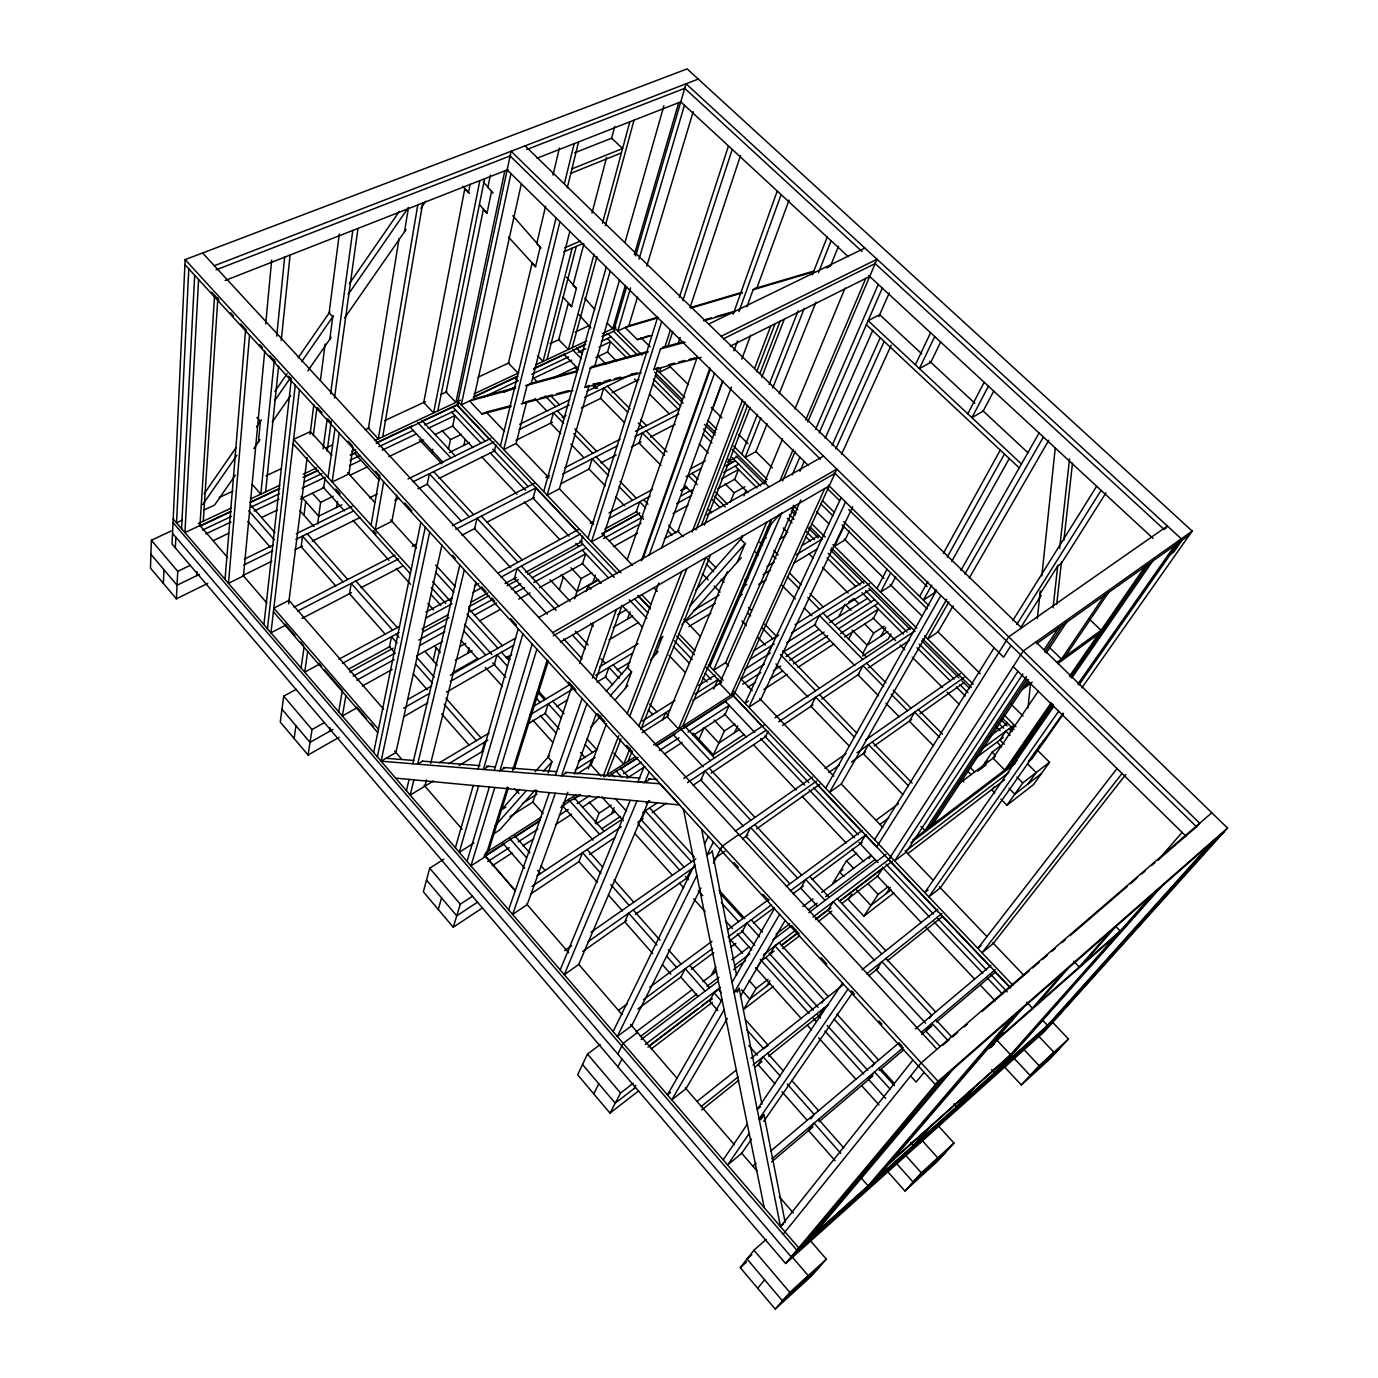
<?xml version="1.0" encoding="UTF-8"?>
<svg xmlns="http://www.w3.org/2000/svg" width="1378" height="1378" viewBox="0 0 1378 1378"><rect width="100%" height="100%" fill="white"/><g stroke="black" fill="none" stroke-linecap="round" stroke-linejoin="round"><path stroke-width="1.5" d="M171.285 530.943L151.373 540.262L150.478 568.115L176.367 598.827L207.768 583.376M163.379 583.411L163.948 569.717M1081.851 687.846L1192.211 531.064L687.14 68.9L185.134 259.615L172.043 544.034L785.615 1263.488L1044.455 1031.502L1227.522 828.04L1035.929 641.993M175.333 547.893L175.85 537.248M188.803 268.831L176.539 522.813L182.189 520.178M176.367 598.827L177.762 571.353L151.373 540.262M181.569 528.67L194.677 275.238M198.587 279.527L184.928 532.597L199.965 525.5L214.537 295.908M196.744 575.608L197.002 571.646M203.272 521.211L217.862 297.993M225.027 579.328L245.508 330.789M249.539 335.198L228.472 583.342L243.475 575.901L264.731 350.908M265.696 323.899L271.655 260.149M258.427 441.942L260.408 421.272L256.945 417.413M274.343 359.658L260.821 494.151L252.071 484.246M276.702 336.163L284.643 257.169M265.592 491.912L278.614 365.997M281.25 340.4L290.086 255.033M1027.971 708.016L1030.658 682.454M1037.358 618.533L1040.269 590.835M1041.837 575.918L1055.238 448.091M263.921 624.647L291.154 380.672M1053.068 607.784L1057.77 565.256M1059.648 548.255L1069.535 458.943M1056.702 604.425L1061.491 561.621M1063.885 540.228L1072.497 463.197M267.418 628.73L295.288 385.185M299.422 389.698L270.949 632.829L285.901 625.061M288.588 603.874L307.122 457.617M310.084 434.311L313.839 404.632M313.306 435.741L316.871 408.009M320.454 380.276L325.122 344M339.298 234.053L329.118 312.961L332.735 316.819L329.79 339.281M303.952 515.286L305.727 501.626M296.236 689.327L283.696 696.148L280.268 722.072L308.052 755.006L339.126 737.316M323.072 448.987L327.12 419.274M330.582 393.815L352.785 230.453M327.12 451.071L331.237 421.392M334.458 398.07L357.97 228.421M317.629 523.916L320.626 502.35L312.375 493.152M301.11 667.986L304.056 647.212M328.05 477.46L334.975 428.541M294.117 738.47L295.943 725.741M307.69 651.432L304.693 672.154L319.593 664.11M339.195 433.157L332.15 481.99L348.892 473.98L353.009 447.282M336.577 507.449L337.472 501.523M308.052 755.006L312.014 729.53L283.696 696.148M399.069 238.566L368.426 428.179L378.313 438.893L417.775 204.96M404.495 231.831L408.491 207.406M329.514 731.374L330.134 727.687M382.705 436.826L422.736 203.031M338.678 711.771L342.209 691.446M371.061 525.07L379.381 477.064M345.912 695.735L342.33 716.026L357.195 707.672M383.704 481.8L375.247 529.703L391.92 521.332L396.795 495.115M470.122 184.273L468.537 192.438L464.799 188.717L423.735 402.462L433.57 412.9L479.854 180.621M437.808 410.92L484.591 178.761M431.986 453.224L432.778 449.349M487.829 187.666L490.396 175.092M373.662 752.526L420.858 522.383M491.533 191.335L487.071 212.953L483.402 209.318L446.093 392.075L455.911 402.41L504.83 170.82M377.383 756.866L425.268 527.206M395.624 778.122L679.475 804.941L660.096 783.806L381.103 761.207L429.695 532.046M448.401 449.417L450.485 439.634L461.423 434.346M510.945 173.628L461.268 404.874L473.67 399.017L515.217 387.666M473.67 399.017L521.384 183.532M441.925 545.016L395.899 752.543L381.103 761.207M463.869 445.387L465.161 439.53M433.157 660.544L436.137 647.729M406.424 790.714L409.094 779.397M412.78 763.774L459.804 564.946M545.585 206.252L536.731 243.613L540.228 247.075L535.542 266.643L532.097 263.198L508.413 363.12L518.145 373.128M552.974 175.109L559.365 148.118M413.865 779.845L410.196 795.106L433.484 780.964M464.317 569.872L417.637 764.17L422.667 761.173M494.409 450.985L495.908 444.715M500.403 446.041L556.092 217.931M564.498 183.274L574.178 143.639M567.288 187.787L578.571 141.917M559.95 221.72L503.745 449.555L516.095 443.44L526.706 401.549L522.52 403.565L527.102 385.289L531.34 383.273L569.82 231.349M424.958 786.201L426.508 779.948M430.677 763.309L475.944 582.257M467.659 653.31L469.088 647.763M572.18 248.195L543.087 361.38L537.541 355.731M546.98 359.555L576.28 246.421M583.876 243.94L573.059 285.143L576.383 288.45L571.577 306.571L568.287 303.281L558.71 339.729L568.373 349.512L594.073 254.293M591.989 213.039L606.596 157.419M611.47 138.885L614.726 126.518M602.444 223.253L629.815 121.815M443.854 859.217L429.729 868.192L423.339 891.755L453.259 927.239L482.489 907.878M572.197 347.721L596.932 256.704M605.373 225.665L634.035 120.162M533.079 498.199L535.87 487.933L576.417 530.633M494.289 664.627L497.027 654.757L507.087 665.884M543.724 491.619L606.217 267.125M610.196 271.018L547.152 495.219L559.416 488.811L589.198 385.323L584.909 387.407L590.439 368.029L594.779 365.945L619.514 280.01M624.975 242.459L663.903 105.796M481.973 751.665L484.711 742.087M455.377 847.763L473.274 785.46M477.994 769.062L518.249 628.816M438.256 909.428L441.563 897.905M478.579 785.96L459.253 852.293L473.929 842.94M522.899 633.88L483.385 769.492L488.57 766.323M625.354 285.504L612.762 328.636L607.267 323.175M634.345 254.672L678.734 102.627M626.645 286.71L613.589 331.288L637.945 355.524M635.671 255.895L686.055 83.782L1181.29 538.815L1078.888 685.021M630.556 287.881L617.826 330.978L628.85 325.776L657.685 317.25M639.03 259.15L684.453 105.262M467.039 861.353L489.345 786.976M494.323 770.371L532.201 644.06M628.85 325.776L637.514 296.959M646.799 266.092L693.203 111.704M494.788 787.493L470.931 865.901L485.59 856.461L507.397 786.976M536.886 649.159L499.869 770.819L505.089 767.615M453.259 927.239L460.286 904.209L472.62 896.131M559.382 589.784L563.326 576.951M580.827 542.14L582.722 536.094M512.53 770.629L547.169 660.269M488.501 851.087L508.482 787.613M514.27 769.2L548.444 660.699M587.993 538.195L657.599 317.543M661.681 321.539L591.489 541.864L603.702 535.164L658.236 367.392L653.827 369.562L660.493 348.944L664.937 346.774L670.259 330.393M574.66 598.827L581.12 578.588L591.903 572.542M679.354 297.407L728.462 145.93M545.171 713.459L548.289 703.831L561.104 717.972M586.253 591.489L588.061 585.96L598.81 579.88M660.751 368.219L659.407 372.318L670.363 366.875M668.106 345.723L672.774 331.409M682.799 300.731L732.235 149.41M593.022 582.481L595.451 575.074M678.183 343.311L680.146 337.421M690.016 307.673L740.572 155.404M536.869 790.214L532.873 802.03L543.156 813.657M572.042 685.968L548.013 757.159L552.01 761.621L548.099 773.092M579.604 663.593L593.332 622.908M627.179 559.761L697.302 356.936M508.62 909.807L549.357 792.643M555.386 775.314L582.084 698.56M592.419 678.045L616.414 609.507M555.351 793.211L512.599 914.441L527.171 904.64L567.874 792.229M586.873 703.796L561.483 775.814L566.84 772.438M596.037 679.061L621.65 606.475M641.425 560.76L709.894 368.047M642.613 559.485L710.29 369.252M733.182 314.218L777.244 191.008M649.159 555.196L714.476 373.352M627.507 619.084L630.125 611.798M738.935 311.6L781.102 194.574M574.419 774.178L596.209 713.959M746.91 306.829L753.129 289.707L756.935 287.881L789.06 200.051M661.44 548.392L722.416 381.551M712.719 408.818L722.95 380.828M733.923 350.856L737.574 340.866M588.32 768.821L591.782 759.467M731.391 387.115L677.787 531.236L683.057 536.662M741.812 359.09L750.752 335.078M606.544 723.536L591.076 765.066L601.118 776.159M658.873 582.928L627.438 667.383L631.572 671.827L625.336 688.397M692.152 532.08L742.553 399.964M754.765 367.943L770.802 325.914M696.028 529.875L745.136 401.825M756.643 371.802L775.056 323.778M603.323 775.745L618.722 735.697M627.197 713.666L681.886 571.491M701.368 525.294L747.651 405.287M760.001 373.283L780.069 321.281M606.975 774.901L620.944 738.849M629.47 716.818L686.847 568.614M704.451 525.104L750.183 407.147M761.81 377.159L784.289 319.179M655.515 654.378L662.146 637.308M530.651 893.995L578.881 861.698L582.515 852.637L600.929 873.428M595.21 823.079L599.103 813.158L611.315 805.148M741.726 454.137L757.4 414.33M769.165 384.462L798.155 310.808M812.262 274.98L827.162 237.154M630.073 748.22L623.769 764.101L613.761 753.129M638.737 726.395L705.674 557.677M760.914 417.775L745.154 457.53L755.936 451.605L767.15 423.735M772.748 387.941L804.304 308.414M818.498 272.62L831.106 240.805M730.409 502.005L734.078 492.79L744.809 486.779M628.127 761.293L632.089 751.372M640.804 729.53L710.548 554.852M779.156 393.85L815.965 302.23M838.496 246.162L830.469 266.126L826.593 268.021M611.746 813.64L614.14 807.68M743.913 495.822L746.153 490.292M662.525 720.246L665.626 712.719L668.519 715.802M560.191 969.905L630.263 800.291M644.232 766.461L637.807 781.998L644.697 782.532L650.209 778.932M727.291 571.715L667.124 716.749L678.458 728.928L766.702 522.245M742.363 535.387L740.727 539.315L745.067 543.707L737.333 562.172M782.583 438.738L764.48 482.369L768.941 486.796M794.917 409.008L845.093 288.054M636.998 800.928L564.274 974.677L578.76 964.411L648.814 800.601M644.697 782.532L649.159 771.852M779.879 480.922L793.211 449.469M805.734 419.98L865.763 278.425M782.652 480.836L795.209 451.364M807.766 421.892L877.028 259.253L721.194 336.249M641.356 819.876L645.249 810.798L691.532 861.836M682.627 726.24L771.336 519.54M709.859 666.366L771.835 522.279M792.229 474.91L799.86 457.151M815.535 429.419L878.268 284.385M781.981 512.65L713.563 670.276L725.534 662.749L794.555 505.933M799.946 471.276L804.218 461.423M819.204 432.968L882.299 288.123M713.752 689.052L717.904 679.612L720.849 682.73M825.164 438.325L872.791 330.289M878.854 316.527L889.241 292.963M800.79 499.956L719.626 683.402L730.857 695.235L824.785 488.501M787.613 530.392L785.253 535.749L780.017 538.85M698.904 739.349L704.21 727.412L718.851 743.035L739.693 729.289M832.123 445.335L880.215 337.731M835.826 448.918L884.194 341.451M841.476 454.413L891.221 345.12M693.151 733.182L713.373 754.868L724.415 730.977L734.939 724.07M767.288 654.998L771.714 645.541M841.131 497.63L744.998 703.331L748.392 701.126M734.526 732.683L737.764 725.793M845.558 501.988L748.771 707.31L760.673 699.542L852.689 506.777M600.171 1044.576L587.476 1054.049L577.658 1074.771L609.989 1113.114L638.6 1090.928M915.371 364.825L930.581 332.753M843.887 526.672L834.482 546.343L845.11 539.883L849.416 530.961M934.715 336.577L919.419 368.598L930.822 362.311L940.692 341.865M686.864 878.044L691.153 869.26M613.107 1031.588L694.65 864.437M704.571 844.077L708.292 836.463M696.872 875.426L617.31 1036.463L631.675 1025.714L700.92 887.966M713.373 842.027L706.811 855.307L712.254 851.501M765.41 736.834L768.132 731.305M593.763 1093.874L598.793 1083.763M713.425 863.093L721.125 847.78M617.775 1054.084L623.183 1043.318L637.532 1032.518M720.505 849.813L722.451 845.989L738.832 834.465M838.823 616.586L845.024 604.287L851.053 610.351M617.912 1066.848L621.943 1058.959M848.504 639.444L852.965 630.866M876.942 588.544L886.984 569.217M967.769 413.813L984.168 382.274M890.688 572.869L880.576 592.161L891.101 585.426L895.734 576.659M988.405 386.202L971.921 417.689L983.203 411.057L993.814 390.956M609.989 1113.114L620.548 1093.03L633.191 1083.28M862.645 653.758L873.669 633.07L884.125 626.215M634.018 1088.637L635.844 1085.227M881.042 636.085L885.727 627.403M890.998 633.897L888.207 639.013L862.525 656.031M919.608 596.45L927.876 581.43M943.396 553.301L1000.273 450.106M715.819 966.805L711.892 973.936L715.234 971.421M931.683 585.168L923.363 600.136L933.905 593.229L936.006 589.474M947.272 557.056L1004.476 454.051M742.242 931.476L746.962 922.984L759.588 936.919M951.716 561.397L1009.351 458.426M825.68 788.199L936.213 590.955M717.869 1010.556L709.446 1001.014L714.062 992.815L718.541 989.404L721.366 992.608M940.847 595.503L829.59 792.333L841.321 783.996L946.738 599.258M960.914 570.337L1039.064 433.019M948.908 601.91L927.67 638.961L938.073 631.951L953.128 605.889M964.824 574.126L1043.404 437.033M722.072 999.722L667.434 1094.873L670.604 1092.392M732.028 982.393L774.35 908.653M969.251 577.968L1048.796 440.237M724.122 1009.816L671.741 1099.902L685.986 1088.654L727.326 1018.497M779.604 914.389L734.078 992.694L739.228 988.749L737.23 992.177M756.436 968.7L761.259 960.5M740.382 996.328L784.995 920.642M769.94 954.196L774.901 945.842L779.156 942.621L828.212 996.535M768.063 979.293L756.16 988.457L743.534 1009.54L773.506 986.286M766.668 986.045L769.923 980.705M856.771 853.137L846.488 860.802L832.915 883.022L836.274 880.49M860.234 843.784L865.556 835.102L1010.694 987.94M874.617 839.684L994.158 647.815M1012.778 620.6L1096.647 486.245M868.932 858.649L871.068 855.238L821.564 892.444M1016.792 624.492L1101.108 490.361M1039.925 594.125L1057.701 565.962L1061.284 563.533L1105.983 492.859M851.776 894.098L848.331 899.541L863.868 916.198L893.977 892.858M1020.512 627.972L1041.165 595.313M1011.021 645.524L1003.597 657.22L998.843 652.552M888.758 859.545L1023.217 651.019L1192.211 531.064M1017.963 671.31L894.649 860.905L906.224 852.104L1022.889 673.997M863.868 916.198L878.113 894.443L888.328 886.571M1026.472 676.546L924.982 830.589L920.986 826.438M1044.179 649.675L1058.338 628.179M928.738 827.747L1026.937 679.027M1044.696 652.139L1062.438 625.267M886.157 893.633L890.326 887.346M932.493 824.905L1028.574 679.716M1046.367 652.827L1066.52 622.356M821.839 1003.115L823.992 999.911L774.901 945.842M981.239 768.407L992.143 752.13L1000.617 745.808M1009.953 731.632L1013.536 726.327M818.67 1016.034L824.044 1008.024M1038.392 690.929L993.038 758.21L1004.803 770.044L1051.156 702.797M723.209 1159.863L747.307 1124.19M842.526 983.151L757.228 1109.462L760.518 1106.775M1104.57 595.313L1061.491 659.097L1049.554 647.539M1065.332 656.307L1108.498 592.523M749.184 1133.491L727.618 1165.03L741.743 1153.248L751.527 1139.072M847.952 989.077L759.123 1118.953L764.015 1114.923L785.167 1222.51M1165.564 528.652L1167.373 526.034L1008.696 636.86L876.735 846.867L732.993 695.373M760.69 1119.763L764.015 1114.923M204.202 493.72L235.914 447.833M274.945 391.352L287.158 373.696M298.13 357.815L329.842 311.928M349.357 283.696L399.362 211.334M1069.449 676.254L1145.066 566.53M994.072 786.804L991.867 789.99L994.882 793.039M763.756 1121.347L853.051 992.022M1008.283 767.391L1052.292 703.676M1070.62 677.115L1148.839 563.843M202.687 504.641L236.913 455.222M256.463 426.973L261.355 419.911M274.79 400.498L290.689 377.555M301.679 361.673L333.459 315.769M348.134 294.599L408.026 208.095M1011.779 764.738L1053.412 704.554M1071.774 678.01L1152.611 561.173M1053.757 706.432L924.759 892.582L928.049 889.999M235.397 475.065L214.537 505.089L203.755 510.118M253.828 448.573L259.96 439.737M272.241 422.081L290.655 395.572M307.845 370.854L331.185 337.3M344.689 317.87L406.079 229.558M420.807 208.354L425.716 201.291M1058.631 711.237L928.858 896.889L940.347 887.828L1063.196 713.149M1077.872 684.091L1174.866 545.344M1182.186 540.142L1174.004 551.803L1170.37 554.404M1063.299 714.183L1031.674 759.123L1028.332 761.672L1040.545 744.292L1043.921 741.726M1000.91 799.137L1006.922 805.234L1022.769 782.911L1049.536 762.275L1037.376 750.166M1028.177 783.806L1036.239 772.524L1027.523 763.808M1049.536 762.275L1033.431 784.668L1006.922 805.234M810.832 1118.919L814.14 1114.423L787.251 1084.021M872.085 1066.658L874.427 1063.592L834.121 1019.134M868.691 1079.542L874.548 1071.912L890.24 1089.257M1117.041 768.545L977.829 948.391L981.067 945.704M929.254 1018.428L931.7 1015.293L881.92 961.637L876.253 969.785L925.585 1023.131M1122.054 773.454L982.014 952.818L993.366 943.362L1125.792 774.488M809.919 1240.114L826.352 1259.165L811.229 1276.304L775.228 1309.1L740.262 1267.622L753.955 1250.19L766.323 1239.339M929.823 1027.712L932.286 1024.577M701.626 829.177L780.482 1226.627L912.925 1060.061M783.169 1234.223L921.176 1062.869L1211.813 812.779M924.121 1072.308L916.163 1082.057L910.617 1075.977M757.659 1288.275L764.652 1279.835M785.615 1263.488L938.108 1081.351L1227.522 828.04M795.709 1252.619L790.128 1259.251L801.462 1245.97M803.357 1243.697L940.64 1080.007M810.316 1237.461L948.477 1073.152M814.949 1233.344L953.662 1068.605M1013.157 1016.516L868.088 1185.821L861.336 1178.173M872.481 1181.893L1018.049 1012.227M876.856 1177.983L1022.924 1007.955M989.301 1047.969L994.124 1042.354M991.213 1047.297L994.003 1044.059M996.776 1040.821L1003.752 1032.742M891.755 1167.166L887.794 1171.748L904.915 1190.988L937.161 1161.602L953.989 1143.103L938.108 1125.602M1158.278 859.889L1182.1 832.381M926.257 1130.511L913.39 1145.325L910.72 1142.345M1063.42 972.489L1032.449 1008.162L1026.731 1002.133M917.61 1141.552L930.529 1126.687M1037.048 1004.131L1068.105 968.389M916.249 1146.324L922.571 1139.261M775.228 1309.1L789.801 1292.409L826.352 1259.165M1197.603 825.611L1199.687 823.217L511.117 151.253L457.238 404.994L617.344 573.592M800.704 1284.21L808.214 1275.666L791.73 1256.391M969.854 1091.6L956.556 1106.741L953.92 1103.847M1111.047 930.787L1079.25 966.994L1073.6 961.155M960.621 1103.106L973.953 1087.931M1083.642 963.136L1115.508 926.877M499.594 811.918L519.489 789.422M535.112 771.766L549.322 755.695M606.165 691.446L628.902 665.746M695.683 590.249L742.57 537.231M494.96 826.025L526.275 790.679M543.363 771.404L551.906 761.758M610.265 695.873L631.606 671.775M658.65 641.252L662.921 636.429M689.965 605.907L745.481 543.242M535.284 789.87L499.68 830.004L492.79 834.396M590.835 727.274L600.808 716.043M615.053 699.99L627.868 685.538M650.657 659.855L658.047 651.536M681.989 624.544L741.226 557.78M767.425 528.239L780.258 513.805M1152.68 894.339L994.589 1072.739L991.678 1069.586M998.516 1069.225L1156.969 890.584M1002.426 1065.728L1161.223 886.846M1010.797 1060.199L1004.631 1067.106L1021.305 1084.986L1050.363 1058.528L1068.484 1038.995L1052.344 1022.045M1210.246 843.939L1047.556 1025.387L1041.802 1019.324M1051.293 1022.045L1214.276 840.391M1040.786 1034.792L1054.549 1019.634M1056.874 1017.05L1220.322 835.102M904.915 1190.988L921.331 1172.799L953.989 1143.103M929.392 1167.114L937.781 1157.847L922.468 1140.881M1021.305 1084.986L1039.115 1065.694L1068.484 1038.995M1044.834 1062.042L1053.894 1052.258L1037.703 1035.136M818.704 1267.829L782.428 1300.849L747.031 1258.992L751.802 1254.807M945.497 1152.456L913.046 1181.979L895.717 1162.584M1059.337 1048.847L1030.124 1075.426L1013.261 1057.426M1060.578 1013.743L798.706 1247.865L173.197 518.92M1058.252 1016.327L796.794 1250.122L173.025 522.555M1051.259 1023.923L791.161 1256.857L172.543 533.372M891.48 1160.982L1010.539 1054.738L997.138 1040.407L982.617 1053.205M889.361 1163.445L1008.231 1057.339M992.711 1043.129L1120.228 930.96L1116.025 926.705M990.007 1046.281L1117.317 934.232M990.024 1047.314L994.864 1043.06M740.262 1267.622L746.549 1262.076M989.628 1048.021L994.261 1043.938M780.482 1226.627L783.6 1223.888M1224.319 831.606L935.386 1084.607L184.893 264.559M942.965 1045.127L949.476 1039.512M952.749 1036.704L957.641 1032.501M964.152 1026.886L967.408 1024.078M982.083 1011.435L1029.349 970.749M1032.622 967.942L1039.133 962.326M1042.405 959.519L1047.28 955.316M1052.172 951.096L1055.445 948.288M1061.956 942.673L1065.211 939.865M1070.103 935.662L1127.17 886.536M1130.425 883.729L1136.936 878.13M1141.828 873.91L1145.084 871.103M1151.612 865.487L1154.867 862.68M1158.14 859.872L1197.258 826.197M771.577 1161.912L812.951 1126.825M818.928 1121.761L872.877 1076.011M879.353 1070.517L903.847 1049.726M921.813 1034.499L931.614 1026.197M936.506 1022.028L995.295 972.179M771.956 1158.812L903.262 1047.59M921.314 1032.311L995.174 969.75M752.767 1166.184L756.04 1163.411M770.836 1150.957L898.973 1042.888M915.388 1029.039L990.954 965.323M701.712 1109.962L738.505 1080.404M755.213 1066.985L761.913 1061.611M768.597 1056.237L820.427 1014.604M868.932 975.658L878.957 967.597M887.311 960.879L942.5 916.559M701.316 1106.413L738.057 1076.959M753.094 1064.901L828.281 1004.631M866.659 973.884L941.811 913.631M697.079 1101.349L735.783 1070.465M750.924 1058.39L843.439 984.529M861.956 969.767L937.643 909.342M635.568 1087.431L615.208 1103.175L582.515 1064.522M770.009 983.479L749.787 999.102L741.45 989.749M891.17 889.757L870.913 905.432L856.651 890.188M1041.424 773.575L1014.776 794.176L1009.006 788.354M651.208 1048.968L712.305 1002.357M782.67 948.684L799.619 935.748M818.256 921.537L831.812 911.185M841.975 903.434L877.562 876.287L883.005 867.847L840.425 900.247M907.913 853.568L1004.579 779.793M645.283 1044.421L720.573 987.251M763.36 954.765L795.864 930.081M812.968 917.093L889.981 858.615M910.944 842.699L1015.018 763.67M648.625 1046.229L698.112 1008.558M701.523 1005.957L710.066 999.463M782.532 944.309L796.157 933.94M816.586 918.385L828.505 909.325M647.97 1047.194L711.237 999.033M760.828 961.293L774.178 950.975M781.343 945.67L798.43 932.648M815.535 919.643L830.934 907.93M839.478 901.419L892.479 861.061M906.156 850.657L1008.851 772.49M1034.396 753.043L1037.755 750.476M709.446 1001.014L712.409 998.757M912.822 839.805L1017.05 760.742M1042.612 741.347L1045.988 738.78M640.305 1036.6L696.717 994.02M706.966 986.286L718.937 977.26M734.319 965.651L749.701 954.041M776.124 934.095L789.766 923.794M808.524 909.635L817.051 903.21M825.577 896.768L875.047 859.441M641.097 1039.546L718.145 981.274M733.561 969.63L745.55 960.552M772.955 939.848L791.782 925.603M808.903 912.649L885.968 854.377M636.171 1031.795L692.617 989.37M702.866 981.67L716.56 971.387M731.942 959.811L749.046 946.962M802.788 906.552L813.037 898.852M959.071 783.651L995.364 756.453M977.657 771.198L986.217 764.773M843.043 869.466L839.633 872.016L843.904 876.58M984.46 763.584L987.837 761.052M730.633 947.237L735.766 943.413M643.543 999.636L712.598 948.46M728.118 936.954L771.284 904.967M790.266 890.894L866.228 834.62M880.025 824.371L888.655 817.981M981.877 748.909L1012.951 725.879M637.859 1009.04L680.973 977.002M691.325 969.302L713.752 952.646M729.272 941.105L743.069 930.856M753.421 923.157L774.126 907.775M793.091 893.685L803.443 885.985M812.073 879.577L862.094 842.406M975.934 757.797L1003.339 737.437M618.688 1010.177L627.317 1003.804M649.779 987.234L711.961 941.329M727.515 929.857L768.976 899.266M786.252 886.519L862.266 830.417M876.081 820.22L898.542 803.65M988.37 737.351L1007.37 723.329M1024.354 686.089L1029.469 682.368M1056.754 662.542L1101.091 630.332L1089.275 619.049M1021.976 689.672L1032.208 682.231M1057.753 663.645L1098.61 633.914M1036.463 643.733L1189.455 534.991M582.773 951.457L626.663 920.504M635.447 914.303L688.139 877.166M714.476 858.58L725 851.156M742.57 838.771L747.841 835.068M756.608 828.867L819.841 784.289M851.449 762L865.487 752.095M874.272 745.911L911.719 719.505M919.918 713.718L963.825 682.765M588.044 941.725L695.494 866.211M739.194 835.499L816.517 781.154M828.815 772.507L839.357 765.1M856.944 752.75L964.152 677.408M564.67 950.631L571.698 945.704M591.041 932.165L695.856 858.804M735.266 831.227L812.641 777.054M824.957 768.442L846.058 753.663M865.418 740.124L960.38 673.653M589.595 854.532L614.605 837.79M637.825 822.235L643.199 818.653M652.121 812.675L666.418 803.098M693.22 785.167L702.143 779.173M711.082 773.196L766.461 736.128M782.532 725.362L812.899 705.019M821.839 699.042L859.355 673.928M868.295 667.951L909.377 640.443M531.942 886.364L621.34 826.731M642.803 812.417L657.117 802.892M687.501 782.618L766.185 730.133M778.708 721.796L914.596 631.158M536.955 875.874L622.839 818.825M646.093 803.374L649.675 800.997M683.677 778.415L764.187 724.949M774.936 717.817L910.91 627.49M601.79 828.815L620.582 816.379M713.373 754.868L744.344 734.353M477.546 902.125L456.738 915.836L426.508 880.094M596.157 823.923L615.156 811.384M887.897 631.572L867.193 645.231L852.259 630.159M492.256 865.763L512.116 852.879M522.934 845.834L533.768 838.806M555.42 824.75L571.663 814.191M582.498 807.163L598.741 796.622M627.042 778.243L644.852 766.668M664.437 753.955L682.248 742.38M692.945 735.439L725 714.631L729.22 705.381L688.035 732.028M763.791 689.534L787.165 674.359M797.948 667.365L833.879 644.026M844.662 637.015L873.411 618.343L878.32 609.059L840.408 633.587M487.709 861.577L509.188 847.677M518.145 841.889L537.833 829.16M559.33 815.259L568.287 809.472M577.227 803.684L589.767 795.571M623.562 773.713L641.476 762.137M659.373 750.545L679.078 737.816M770.009 679.113L782.635 670.948M793.47 663.938L829.573 640.581M485.263 853.154L541.485 817.016M563.171 803.064L575.815 794.934M604.029 776.796L635.447 756.591M653.534 744.964L734.853 692.669M484.488 856.1L540.417 820.099M562.052 806.164L580.086 794.538M608.955 775.969L637.807 757.383M655.859 745.756L733.423 695.821L836.894 469.088L552.716 632.623M483.867 857.116L504.451 843.853M514.321 837.497L539.401 821.357M560.898 807.508L564.48 805.2M573.179 799.584L580.603 794.813M620.961 768.803L637.721 758.021M657.134 745.515L675.341 733.785M684.263 728.032L725.844 701.247M747.961 687.122L755.489 682.265M773.282 670.81L780.775 665.97M789.577 660.32L827.73 635.723M838.41 628.85L878.199 603.202M742.776 684.229L760.845 672.619M785.908 656.548L824.113 632.037M834.792 625.181L874.617 599.637M740.899 679.216L764.411 664.179M782.497 652.621L818.67 629.505M829.539 622.563L867.52 598.293M848.521 602.065L853.774 598.724M744.878 669.243L770.319 653.069M786.666 642.682L815.724 624.2M826.611 617.258L870.207 589.543M522.383 803.426L536.92 794.21M575.108 770.044L595.107 757.366M640.563 728.583L669.794 710.083M695.098 694.047L718.73 679.078M749.649 659.511L774.264 643.922M791.454 633.036L869.639 583.531M510.015 816.551L533.544 801.6M577.003 774.005L591.472 764.807M642.165 732.614L667.503 716.508M692.858 700.403L721.814 682.007M502.195 809.42L505.829 807.112M578.605 761.224L596.812 749.735L586.856 738.763M642.269 721.056L675.013 700.403M698.663 685.486L715.044 675.168M753.232 651.071L778.708 635.017M795.089 624.682L864.213 581.085M459.201 765.427L483.092 750.976M527.188 724.328L545.567 713.218M556.591 706.552L567.615 699.886M597.019 682.11L606.199 676.564M617.223 669.897L630.091 662.112M688.879 626.577L710.927 613.244M738.505 596.588L742.174 594.366M758.71 584.358L766.065 579.914M793.625 563.257L817.499 548.823M448.642 763.774L487.812 740.227M529.583 715.096L571.887 689.637M595.796 675.254L632.588 653.12M684.091 622.133L715.354 603.323M742.949 586.735L746.635 584.513M763.188 574.557L770.543 570.13M796.295 554.645L822.046 539.142M439.393 762.792L489.087 733.027M533.252 706.552L570.061 684.504M599.499 666.866L638.152 643.698M693.358 610.626L719.127 595.175M744.895 579.742L748.581 577.537M766.978 566.513L774.333 562.103M801.944 545.55L818.515 535.629M609.007 639.892L638.651 622.374M613.313 627.421L632.76 616M762.671 539.745L766.202 537.661M617.809 614.657L626.749 609.455M560.398 642.045L829.211 485.934M553.233 635.826L834.947 473.343M403.513 716.801L427.766 702.866M446.438 692.135L494.943 664.248M506.139 657.806L511.738 654.602M403.582 708.189L429.729 693.237M450.279 681.49L513.787 645.18M452.397 672.877L478.011 658.288M407.406 699.748L431.71 685.917M450.399 675.272L515.803 638.014M538.729 617.465L823.544 456.084M664.265 538.85L679.096 530.496M706.897 514.821L766.237 481.387M333.011 729.393L310.016 742.38L281.973 709.222M455.326 660.286L472.172 650.778M598.31 579.501L576.986 591.541L561.225 574.712M312.014 729.53L324.536 722.503M460.321 646.351L465.661 643.354M362.414 685.986L392.213 669.432M416.414 655.997L442.476 641.511M479.372 621.013L500.007 609.558M518.783 599.137L530.03 592.885M539.401 587.665L582.549 563.705L585.702 553.784L533.699 582.515M613.331 546.721L637.601 533.234M673.05 513.546L687.984 505.244M717.835 488.673L734.629 479.337L738.522 469.485L721.641 478.821M356.764 680.232L394.229 659.545M420.462 645.059L444.836 631.606M474.273 615.329L496.562 603.03M515.131 592.764L524.415 587.631M609.145 540.951L641.011 523.347M676.632 503.676L691.635 495.391M353.199 676.133L394.745 653.275M418.809 640.047L445.094 625.578M470.122 611.815L493.066 599.189M511.341 589.129L520.936 583.859M531.96 577.795L586.287 547.91M603.547 538.522L643.199 516.698M680.525 496.166L691.98 489.862M723.708 472.413L738.729 464.145M349.65 672.051L393.074 648.246M422.788 631.968L449.039 617.585M468.503 606.923L489.121 595.623M507.035 585.805L518.352 579.587M527.791 574.419L582.842 544.258M602.169 533.665L639.719 513.081M681.008 490.447L686.64 487.364M726.068 465.764L735.284 460.717L725.965 465.919M601.979 533.872L639.547 513.288M680.87 490.637L686.502 487.554M348.496 669.191L389.974 646.506M422.03 628.988L448.418 614.554M471.052 602.169L488.019 592.902M504.985 583.617L516.302 577.434M525.741 572.283L582.308 541.347M604.925 528.98L636.981 511.445M727.481 461.957L736.92 456.807M342.519 663.318L399.138 632.536M425.578 618.171L452.001 603.805M472.757 592.523L482.197 587.39M501.075 577.124L580.362 534.027M608.68 518.645L650.209 496.063M686.089 476.564L701.178 468.365M338.936 659.201L399.379 626.49M425.819 612.176L452.26 597.845M474.928 585.581L478.7 583.531M497.579 573.317L578.794 529.341M590.129 523.209L593.901 521.16M609.007 512.978L652.449 489.466M690.223 469.02L705.329 460.838M301.971 618.446L351.476 592.678M361.002 587.734L402.893 565.927M461.94 535.215L475.272 528.274M486.692 522.331L534.302 497.561M560.967 483.695L589.526 468.83M600.963 462.887L616.19 454.964M631.434 447.04L640.942 442.08M650.468 437.119L675.22 424.252M297.476 611.177L398.535 558.934M455.739 529.359L535.818 487.967M562.5 474.17L617.809 445.576M634.965 436.705L678.82 414.037M293.996 607.147L395.09 555.093M412.263 546.256L416.07 544.293M452.311 525.638L534.337 483.402M545.774 477.511L549.598 475.548M564.859 467.676L620.169 439.203M635.43 431.348L679.302 408.749M730.219 346.205L869.69 276.461M242.976 575.487L271.828 561.208M294.892 549.77L302.574 545.964M312.186 541.209L360.261 517.405M394.866 500.283L398.707 498.371M417.93 488.846L427.542 484.091M439.082 478.39L494.823 450.778M515.975 440.305L552.509 422.219M562.121 417.465L565.962 415.553M581.344 407.94L600.567 398.414M612.108 392.713L639.013 379.381M723.45 338.781L875.168 263.577M243.872 564.963L272.741 550.769M295.839 539.418L353.595 511.014M413.262 481.68L494.099 441.925M519.127 429.626L569.183 405.011M584.582 397.432L632.691 373.782M244.319 559.141L273.206 544.999M296.304 533.682L352.148 506.329M369.476 497.837L377.176 494.065M407.991 478.976L490.792 438.411M519.678 424.269L569.751 399.741M587.08 391.266L610.178 379.949M708.654 324.088L864.85 248.057M199.414 574.316L177.056 585.219L150.925 554.318M341.882 504.865L318.697 516.164L301.007 496.338M449.366 452.466L469.243 442.769M177.762 571.353L190.405 565.238M320.626 502.35L333.235 496.252M608.111 363.499L615.415 359.968M213.159 540.693L228.679 533.269M261.648 517.491L277.167 510.067M300.438 498.922L323.727 487.795L325.191 477.236L302.109 488.208M350.115 475.169L367.53 466.832M388.82 456.652L423.649 439.978M435.276 434.432L452.69 426.095L454.912 415.639L428.093 428.369M553.577 377.83L576.693 366.772M595.968 357.557L607.526 352.027L610.54 341.71L598.913 347.239M515.165 388.544L469.554 400.964L482.024 414.055L484.78 412.728M658.098 317.784L625.181 327.499L637.411 339.625L649.331 335.509M205.908 533.889L230.918 522.021M254.017 511.049L279.028 499.163M349.547 465.678L361.053 460.218M382.119 450.21L416.604 433.829M504.021 392.299L515.648 386.787M533.079 378.502L571.801 360.106M202.6 530.048L231.47 516.388M250.71 507.276L279.579 493.634M304.452 481.852L321.901 473.601M350.098 460.252L359.692 455.722M378.847 446.661L413.331 430.332M424.837 424.906L455.791 410.248M483.144 397.312L518.231 380.707M531.805 374.282L568.614 356.868M578.088 352.389L585.839 348.72M601.342 341.399L611.022 336.8M198.294 523.554L231.315 508.034M250.727 498.888L279.872 485.194M303.177 474.221L316.785 467.831M351.752 451.398L355.627 449.555M375.057 440.426L460.528 400.24M474.118 393.832L518.8 372.835M536.283 364.602L586.787 340.866M602.324 333.545L615.914 327.154M200.241 525.759L230.298 511.582M249.762 502.419L279.803 488.26M303.057 477.305L317.818 470.329M350.184 455.084L355.989 452.346M376.177 442.838L411.695 426.095M421.392 421.53L458.254 404.15M473.412 397.002L516.75 376.59M533.717 368.581L565.204 353.75M576.504 348.427L584.272 344.758M602.031 336.387L607.629 333.752M199.999 526.258L231.022 511.634M250.417 502.488L279.493 488.777M304.693 476.909L318.266 470.501M351.218 454.964L357.04 452.225M376.435 443.079L457.858 404.701M473.36 397.381L517.956 376.366M533.475 369.046L585.822 344.362M603.271 336.146L614.898 330.651M219.36 497.458L232.968 491.136M266.023 475.772L281.577 468.537M326.31 447.747L332.132 445.042M365.204 429.678L369.08 427.869M384.634 420.634L425.475 401.653M441.029 394.435L446.868 391.714M477.977 377.262L509.085 362.793M549.925 343.811L559.64 339.298M575.212 332.064L588.819 325.742M563.723 251.847L583.221 243.406M564.739 247.799L580.362 241.081M570.854 173.301L621.409 152.924M571.939 168.874L622.598 148.531L611.66 138.162L574.592 152.837M225.131 280.509L507.931 169.615M536.972 158.229L681.438 101.576M216.036 269.864L510.566 155.783M526.603 149.565L684.883 88.261M214.348 265.713L698.267 79.08M690.619 307.501L742.105 292.274M754.455 288.622L814.174 270.949M691.015 308.069L742.449 292.877M752.732 289.828L814.432 271.604M705.174 319.627L711.375 317.87M715.509 316.699L732.045 311.979M637.411 339.625L651.863 335.509M703.521 320.85L734.508 312.048M529.755 383.704L577.52 370.648M591.317 366.875L648.125 351.373M662.663 347.394L683.436 341.727M525.535 385.719L577.382 371.595M589.818 368.202L647.867 352.372M660.32 348.978L685.193 342.209M486.141 412.074L510.997 405.632M527.55 401.325L535.835 399.172M539.969 398.104L552.389 394.883M556.54 393.798L568.959 390.577M593.797 384.135L599.998 382.516M604.15 381.448L610.351 379.828M614.502 378.743L620.703 377.141M631.055 374.454L637.273 372.835M668.313 364.774L674.531 363.155M678.665 362.087L684.883 360.468M689.017 359.4L695.235 357.78M482.024 414.055L510.962 406.562M521.297 403.892L572.972 390.508M585.374 387.287L641.183 372.852M653.585 369.631L701.126 357.333M386.047 758.313L413.796 760.467M422.34 761.138L479.957 765.651M486.365 766.151L494.891 766.805M503.435 767.477L556.781 771.646M565.324 772.317L640.012 778.139M648.556 778.811L657.082 779.483M684.728 88.33L861.991 251.451M874.651 263.112L1164.289 529.634M680.766 101.851L848.193 256.584M868.726 275.566L1153.007 538.333M921.796 353.905L879.664 314.684L868.123 320.661L1021.442 463.973M929.599 361.157L974.849 403.289M982.652 410.558L1027.902 452.673M866.349 324.743L1019.22 467.865M525.104 145.861L1021.529 627.868M510.118 155.955L820.41 459.132M834.241 472.637L1196.552 826.8M507.156 169.907L808.352 465.488M828.333 485.09L998.912 652.483M1013.157 666.607L1185.958 836.188M827.265 488.484L839.564 500.541M848.779 509.602L927.101 586.546M822.39 500.576L834.568 512.582M843.698 521.59L928.927 605.648M820.857 503.935L833.001 515.923M842.113 524.915L927.136 608.852M640.925 337.731L650.106 346.808M669.966 366.479L688.311 384.651M711.237 407.354L721.934 417.947M738.763 434.587L747.927 443.664M755.575 451.243L772.386 467.883M816.706 511.772L828.936 523.881M844.214 539.022L883.97 578.364M890.085 584.427L922.175 616.207M937.471 631.331L980.258 673.704M1010.832 703.986L1023.062 716.095M614.622 327.792L642.096 355.093M656.135 369.046L684.814 397.57M707.706 420.324L716.87 429.419M733.664 446.11L767.236 479.492M793.177 505.278L797.759 509.826M811.487 523.485L825.233 537.144M832.863 544.723L916.801 628.161M924.431 635.74L973.264 684.298M1003.787 714.631L1015.999 726.774M654.688 372.198L682.093 399.465M706.466 423.701L715.595 432.795M732.338 449.452L765.841 482.782M791.713 508.551L796.277 513.081M809.988 526.723L822.166 538.85M831.296 547.927L915.026 631.262M922.64 638.841L971.352 687.312M1001.806 717.611L1013.984 729.737M655.256 375.488L683.126 403.237M704.451 424.476L715.13 435.103M736.128 456.015L764.204 483.988M791.316 510.98L795.468 515.096M808.197 527.791L818.274 537.833M830.452 549.943L863.92 583.273M869.018 588.354L910.169 629.333M921.727 640.839L958.933 677.89M961.982 680.921L969.595 688.5M1000.841 719.626L1007.077 725.827M1009.264 728.6L1012.124 731.442M607.853 333.648L630.728 356.454M653.43 379.088L680.784 406.355M703.469 428.971L712.684 438.17M732.252 457.685L760.587 485.934M789.473 514.752L794.038 519.299M806.199 531.426L814.467 539.676M828.144 553.301L860.061 585.116M865.487 590.542L907.155 632.071M919.315 644.198L954.248 679.044M959.743 684.521L967.924 692.669M998.309 722.968L1003.529 728.187M1010.143 735.421L1005.837 731.132L999.911 739.986L1004.183 744.241M607.354 338.54L627.076 358.228M652.845 383.962L678.631 409.697M702.883 433.915L711.978 442.993M728.325 459.322L731.701 462.681M735.129 466.126L757.004 487.95M787.441 518.335L792.005 522.899M805.699 536.576L810.264 541.123M826.989 557.832L855.893 586.683M861.991 592.764L871.12 601.876M874.703 605.459L903.417 634.138M917.025 647.712L950.269 680.904M956.315 686.933L965.375 695.993M995.605 726.172L1000.135 730.702M588.647 325.811L590.783 327.947M607.371 351.872L616.414 360.933M634.483 379.019L637.497 382.05M649.538 394.108L669.122 413.727M699.232 443.888L708.275 452.931M734.302 479.027L747.996 492.721M783.204 527.998L787.734 532.528M808.869 553.715L813.399 558.245M822.477 567.323L848.142 593.04M854.188 599.086L858.718 603.633M872.86 617.792L895.597 640.563M900.144 645.128L904.691 649.675M912.27 657.272L942.569 687.622M947.117 692.187L959.243 704.33M997.138 742.277L1001.685 746.824M597.38 355.403L606.286 364.378M725.121 483.799L734.078 492.79M864.626 623.976L873.669 633.07M992.143 752.13L995.054 755.075M1016.93 777.054L1022.769 782.911M576.4 348.014L582.291 353.939M773.73 550.528L778.174 555.024M715.595 492.222L727.463 504.21M572.611 349.805L581.447 358.711M607.509 386.167L630.039 408.921M640.546 419.549L646.558 425.613M692.014 473.343L698.043 479.441M714.631 496.201L725.19 506.863M759.64 542.209L762.62 545.223M773.006 555.73L775.986 558.727M789.473 572.921L801.186 584.754M809.988 593.642L823.166 606.975M627.765 412.349L603.719 388.028L600.636 398.38L624.527 422.615M638.29 422.994L642.785 427.559M646.144 430.935L666.831 451.863M688.259 475.376L697.32 484.539M712.409 499.818L719.953 507.449M787.251 576.641L798.982 588.509M807.784 597.415L819.514 609.283M822.993 613.055L866.435 657.03M918.299 709.618L942.5 734.129M664.54 455.343L642.355 432.881L639.013 443.096L661.027 465.454M563.912 354.353L578.519 369.166M593.143 383.962L597.535 388.407M970.353 767.563L974.694 771.956M574.936 367.461L577.692 370.234M592.85 385.616L595.623 388.424M862.8 659.442L819.324 615.38L814.691 624.854L854.86 665.695M866.607 663.163L885.847 682.678M893.254 690.189L911.03 708.189M939.607 737.402L914.699 712.15L909.325 721.194L933.354 745.636M755.471 551.975L758.417 554.955M968.234 771.697L971.128 774.625M883.711 686.657L862.955 665.591L857.977 674.858L878.561 695.821M891.118 694.185L907.413 710.721M684.59 485.418L692.083 493.014M708.568 509.739L711.565 512.788M781.722 585.099L795.278 598.862M804.321 608.043L811.866 615.708M961 779.001L963.877 781.912M885.916 703.297L899.162 716.784M532.873 377.4L537.317 381.947M550.632 395.641L559.52 404.753M707.017 558.624L716.009 567.839M545.223 396.02L555.592 406.682M557.315 410.833L564.601 418.344M574.798 428.834L596.657 451.312M643.595 499.663L647.987 504.193M668.502 525.294L675.84 532.838M706.173 563.946L713.666 571.646M721.159 579.346L724.139 582.429M748.512 607.474L751.458 610.523M764.756 624.2L776.572 636.343M563.585 423.287L553.388 412.78L550.563 423.184L560.691 433.657M573.782 433.794L592.747 453.328M596.106 456.79L609.507 470.604M619.928 481.335L636.309 498.199M645.559 507.827L639.702 501.781L636.274 511.841L643.543 519.351M667.555 530.478L671.964 535.009M747.634 612.865L750.597 615.914M762.43 628.092L772.765 638.755M872.257 741.984L912.167 783.117M782.842 650.64L819.376 688.294M514.511 377.641L517.456 380.672M535.112 398.879L546.877 411.023M608.576 475.737L592.178 458.822L589.078 469.071L605.355 485.9M618.998 486.486L632.416 500.317M908.464 785.839L868.502 744.62L863.334 753.628L902.969 794.641M702.263 573.73L708.223 579.862M714.166 585.994L720.108 592.127M819.497 694.581L856.875 733.148M780.482 654.584L815.587 690.809M570.836 444.129L583.859 457.582M741.95 620.927L746.342 625.491M758.089 637.618L765.427 645.197M854.601 737.316L815.707 697.113L810.936 706.346L849.537 746.359M615.708 496.614L624.578 505.795M776.003 664.007L807.921 697.044M486.727 412.677L504.52 431.314M516.388 443.75L549.03 477.925M559.416 488.794L593.522 524.518M602.427 533.837L632.502 565.324M654.343 588.217L657.323 591.317M684.022 619.273L700.334 636.378M725.551 662.784L728.531 665.884M740.399 678.303L752.25 690.74M759.674 698.508L833.845 776.176M841.269 783.944L882.798 827.437M905.157 850.984L933.371 880.525M939.296 886.743L986.803 936.489M992.746 942.707L1023.906 975.348M457.996 401.429L620.91 572.8M641.648 594.624L650.537 603.96M678.665 633.57L694.96 650.709M708.292 664.73L723.106 680.301M733.475 691.222L878.613 843.904M878.561 843.973L1012.899 985.287M638.1 595.451L649.968 607.939M676.65 636.033L694.443 654.774M706.294 667.262L721.125 682.868M732.665 695.167L762.206 726.258M456.652 404.908L489.431 439.41M638.169 596.054L650.364 608.904M817.275 784.685L862.525 832.346M889.895 861.164L938.246 912.081M941.191 915.199L990.265 966.856M994.348 971.163L1009.454 987.079M452.552 406.837L485.332 441.425M492.721 449.211L528.17 486.606M579.793 541.054L614.192 577.33M634.535 598.793L647.953 612.934M674.376 640.822L692.238 659.649M705.157 673.274L711.082 679.526M764.738 736.128L808.886 782.687M813.571 787.63L858.184 834.672M886.071 864.092L933.44 914.062M937.763 918.609L986.527 970.043M990.937 974.711L1007.197 991.85M451.657 412.211L481.232 443.44M490.086 452.794L525.569 490.275M532.959 498.078L569.011 536.163M575.815 543.363L578.777 546.48M582.239 550.132L608.68 578.071M629.246 599.792L646.868 618.412M673.325 646.351L689.482 663.421M702.694 677.39L707.103 682.041M725.465 701.436L754.817 732.441M760.69 738.642L804.666 785.098M809.075 789.749L854.515 837.755M858.925 842.406L877.993 862.559M882.42 867.227L929.633 917.111M934.06 921.779L982.755 973.212M987.182 977.898L1001.944 993.486M452.397 425.785L472.947 447.557M481.749 456.893L516.974 494.22M524.312 501.988L559.537 539.315M582.067 563.189L601.221 583.48M621.857 605.338L642.475 627.197M669.002 655.308L685.211 672.481M724.26 713.838L746.29 737.178M753.628 744.964L796.226 790.094M802.099 796.329L846.161 843.009M852.035 849.244L863.799 861.698M877.063 875.736L921.365 922.692M925.792 927.394L974.539 979.035M980.447 985.304L995.226 1000.945M441.89 430.487L450.485 439.634M570.992 567.805L581.12 578.588M588.061 585.96L591.007 589.095M714.097 720.005L724.415 730.977M846.488 860.802L853.671 868.45M868.037 883.746L878.113 894.443M1023.544 1049.123L1039.115 1065.694M421.926 420.462L455.136 455.877M417.655 422.46L450.899 457.961M409.886 426.939L442.889 462.302M419.377 439.703L441.873 463.8M549.977 579.69L570.216 601.394M590.645 623.304L593.384 626.232M684.194 725.534L714.459 757.969M680.043 728.204L710.325 760.725M481.353 516.113L522.176 560.002M837.307 898.611L885.796 950.734M433.674 471.638L473.636 514.649M517.921 562.31L477.064 518.335L474.583 528.635L510.79 567.719M521.418 566.082L558.865 606.389M613.158 664.816L621.891 674.221M649.589 704.02L656.875 711.858M709.188 768.149L754.972 817.43M809.782 876.442L829.194 897.319M881.782 953.938L833.242 901.694L828.006 910.152L874.668 960.535M885.951 958.416L935.679 1011.934M673.187 734.457L703.228 766.823M469.33 516.871L429.35 473.774L427.214 484.264L461.234 521.056M556.057 610.351L517.129 568.408L514.356 578.502L547.273 614.071M575.349 631.141L588.165 644.973M600.997 658.787L605.269 663.404M619.135 678.355L608.938 667.348L605.476 676.994L612.693 684.814M648.297 709.791L652.672 714.51M750.838 820.323L705.019 770.939L700.799 780.086L743.414 826.145M754.765 824.561L801.686 875.133M825.112 900.402L805.699 879.457L800.67 888.052L817.171 905.897M935.972 1019.892L951.905 1037.066M572.507 635.155L585.34 649.004M797.569 878.148L750.631 827.472L746.032 836.343L789.68 883.608M947.926 1040.493L931.976 1023.268L925.844 1031.071L940.227 1046.643M563.654 638.824L582.05 658.753M202.6 252.984L936.954 1049.278M185.134 259.615L938.108 1081.351M211.747 292.222L218.999 300.146M230.608 312.823L233.502 315.993M240.771 323.916L246.576 330.255M259.632 344.517L262.526 347.687M269.778 355.61L275.583 361.949M288.657 376.211L291.55 379.381M317.663 407.905L322.021 412.659M327.826 418.998L330.72 422.168M348.134 441.184L352.492 445.955M375.712 471.31L380.07 476.065M404.736 503.004L411.988 510.928M452.621 555.3L455.515 558.469M481.628 586.994L485.986 591.748M491.791 598.086L494.702 601.273M510.652 618.705L516.457 625.044M568.666 682.076L575.918 689.982M597.673 713.752L604.925 721.659M626.68 745.429L632.485 751.768M733.992 862.645L738.35 867.382M762.999 894.322L768.803 900.661M792.005 925.999L799.257 933.922M821.012 957.676L826.8 964.014M851.466 990.937L854.36 994.106M879.009 1021.029L881.92 1024.198M899.317 1043.215L902.211 1046.384M354.439 453.086L378.967 479.906M435.655 564.963L455.498 586.787M620.479 768.166L628.954 777.468M331.891 455.274L310.412 431.641L293.617 439.306L411.178 569.51M347.635 472.602L374.833 502.539M390.577 519.868L416.345 548.22M435.431 572.008L453.879 592.316M468.658 608.594L502.333 645.696M552.716 701.178L564.102 713.701M616.121 770.991L621.754 777.209M649.624 807.887L694.409 857.202M751.251 919.815L762.465 932.148M836.911 1014.139L878.613 1060.061M507.07 656.445L509.946 659.614M538.574 691.188L545.74 699.077M718.971 890.102L744.792 918.558M881.455 1069.259L894.408 1083.539M466.987 614.157L497.889 648.228M501.489 652.207L508.671 660.131M537.42 691.825L544.603 699.766M585.305 744.654L592.419 752.509M611.729 773.816L614.554 776.934M719.919 893.151L742.897 918.506M878.751 1068.363L894.425 1085.657M432.623 581.619L450.072 600.894M769.027 953.163L818.084 1007.352M535.835 697.647L540.159 702.418M721.331 902.624L738.591 921.693M462.629 186.306L469.433 193.437M479.51 204.599L486.968 213.263M508.448 237.033L535.68 266.815M563.051 297.114L571.698 306.691M578.898 314.666L590.421 327.43M431.348 587.528L445.766 603.478M464.524 624.234L491.929 654.55M544.965 713.218L559.313 729.1M580.482 752.509L585.133 757.659M640.529 818.945L684.384 867.468M741.502 930.667L754.748 945.325M765.996 957.762L813.296 1010.091M817.602 1014.845L820.461 1018.015M827.213 1025.49L867.761 1070.344M335.887 489.087L340.211 493.875M373.3 530.547L376.177 533.734M430.849 594.314L440.908 605.476M463.938 630.986L485.521 654.912M492.704 662.87L505.692 677.27M540.193 715.492L556.006 733.027M614.95 798.344L626.508 811.16M638.014 823.906L679.733 870.155M685.486 876.529L688.38 879.715M698.284 890.688L702.763 895.648M725.362 920.711L732.493 928.6M737.282 933.922L751.751 949.959M760.294 959.433L809.127 1013.536M813.433 1018.308L816.31 1021.494M824.922 1031.037L863.696 1074.013M868.002 1078.785L885.658 1098.352M293.101 443.768L410.317 573.73M322.952 486.934L344.5 510.894M353.13 520.471L389.044 560.398M396.244 568.391L410.61 584.358M427.852 603.512L433.605 609.903M460.907 640.253L478.149 659.425M485.332 667.4L502.574 686.571M532.752 720.108L552.871 742.466M601.738 796.777L623.287 820.737M634.793 833.501L672.154 875.03M679.337 883.022L683.643 887.811M693.702 898.99L705.209 911.771M729.634 938.918L742.57 953.3M755.506 967.666L801.445 1018.738M807.198 1025.111L811.504 1029.9M818.687 1037.892L856.014 1079.387M861.767 1085.761L878.992 1104.915M589.095 801.996L599.103 813.158M749.132 980.602L756.16 988.457M905.966 1155.66L921.331 1172.799M574.281 797.931L604.081 831.279M434.811 646.23L440.34 652.431M568.322 799.257L599.568 834.276M299.698 510.497L313.96 526.517M424.958 651.329L437.274 665.178M562.138 805.32L593.143 840.167M355.886 580.982L397.295 627.61M745.464 1019.737L768.149 1045.282L763.705 1048.813L746.687 1029.624M307.242 533.803L347.721 579.483M392.627 630.142L351.201 583.394L349.478 593.729L384.927 633.846M396.175 634.156L399 637.342M417.379 658.081L434.346 677.218M587.097 849.571L602.668 867.124M613.985 879.905L633.794 902.245M689.758 965.392L709.584 987.75M714.062 992.815L721.159 1000.807M767.632 1053.257L783.186 1070.809M791.678 1080.386L818.549 1110.702M343.001 581.912L302.505 536.128L301.127 546.687L335.801 585.977M397.14 643.095L391.49 636.705L389.457 646.799L395.073 653.155M415.519 663.869L432.503 683.057M445.955 698.267L480.991 737.867M610.833 884.624L629.229 905.432M633.243 909.962L660.01 940.209M668.451 949.769L681.128 964.083M705.088 991.161L685.245 968.734L680.853 977.088L697.716 996.191M780.172 1076.029L763.171 1056.823L758.107 1064.66L774.953 1083.745M818.515 1119.367L843.767 1147.908M748.805 1045.557L757.245 1055.1M444.078 704.141L476.323 740.658M656.875 945.084L628.678 913.166L624.751 921.848L652.707 953.593M666.728 956.263L676.598 967.442M840.769 1153.334L814.088 1123.122L808.559 1130.546L834.999 1160.569M413.314 673.842L427.352 689.741M514.717 788.784L518.989 793.625M579.001 861.629L597.242 882.316M608.473 895.045L622.511 910.961M781.963 1091.686L807.215 1120.314M441.649 713.925L469.467 745.515M662.491 964.703L670.879 974.212M250.796 505.278L274.859 532.649M248.815 510.773L274.308 539.831M247.816 521.487L270.312 547.204M483.213 181.81L493.1 193.127M512.857 215.76L541.106 248.074M566.513 277.15L576.4 288.467M584.875 298.165L594.745 309.482M514.58 835.516L529.841 852.982M540.934 865.694L545.102 870.465M509.843 838.565L526.499 857.667M537.609 870.414L540.383 873.6M502.694 842.974L524.725 868.312M383.601 709.239L289.018 600.36L273.843 608.129L378.433 729.255M484.419 854.911L515.062 890.412M199.483 524.932L227.559 557.47M243.01 575.367L266.867 603.03M285.125 624.165L294.961 635.568M300.576 642.062L303.384 645.317M318.818 663.214L321.625 666.47M324.433 669.725L342.691 690.878M356.73 707.138L366.565 718.524M370.768 723.416L373.576 726.671M394.642 751.062L401.653 759.209M424.114 785.236L462.026 829.16M484.488 855.187L515.389 890.98M526.62 903.985L568.735 952.801M578.571 964.187L622.081 1014.621M630.521 1024.371L676.856 1078.078M685.279 1087.828L734.405 1144.756M741.433 1152.904L756.866 1170.783M779.345 1196.81L793.384 1213.088M273.412 611.711L377.744 732.631M429.729 868.192L460.286 904.209M587.476 1054.049L620.548 1093.03M753.955 1250.19L789.801 1292.409M683.471 809.351L764.222 1207.679M712.099 850.743L736.593 975.366M739.09 988.043L761.913 1104.226M926.619 1135.455L920.349 1142.638L926.705 1135.558"/></g></svg>
